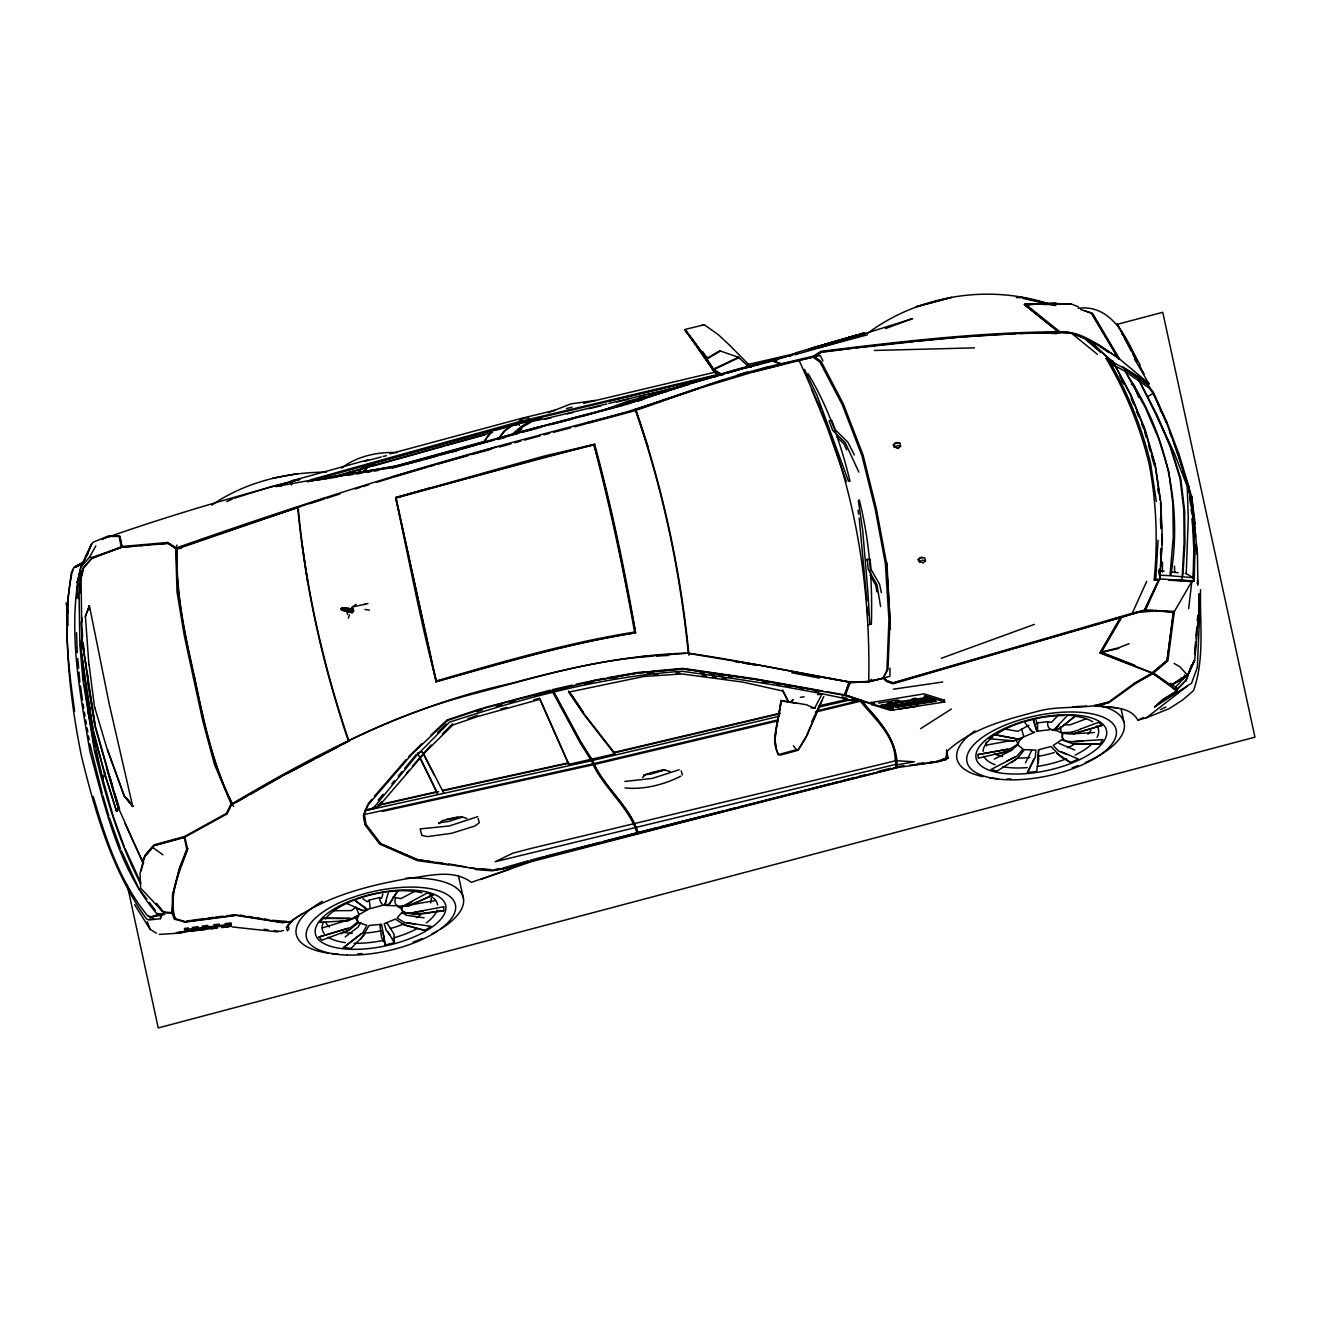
<?xml version="1.0" encoding="UTF-8"?>
<svg xmlns="http://www.w3.org/2000/svg" width="1321" height="1321" viewBox="0 0 1321 1321"><rect width="100%" height="100%" fill="white"/><g stroke="black" fill="none" stroke-linecap="round" stroke-linejoin="round"><path stroke-width="1.5" d="M777.854 720.853L594.219 764.512C604.077 788.125 630.48 806.371 637.581 832.643L896.001 767.749L895.704 759.426M225.082 923.594L230.729 923.049L230.96 925.922L213.853 926.731L184.725 931.107L184.478 929.984L188.358 929.39M230.96 925.922L230.729 923.049M890.007 668.112L889.925 676.269L868.723 681.933L862.745 682.247M890.404 629.341L886.903 562.895M172.869 902.226L172.754 912.233L175.264 918.987C167.998 895.539 179.755 871.117 187.747 849.238L187.78 848.396M172.869 902.226L172.027 913.224L164.597 912.794L151.089 916.741L148.447 916.097M1162.364 572.142L1162.497 562.168M184.296 837.431L154.441 845.572L144.237 856.999L140.092 873.049L140.571 888.026L162.417 911.391L164.547 912.15L172.258 912.613L172.49 894.845L179.227 868.706L186.773 849.502L184.296 837.431L226.733 814.099L231.836 803.895C319.269 752.045 410.848 705.051 510.93 683.502C568.691 667.6 627.624 654.919 687.696 653.02C741.874 661.045 795.44 672.422 849.32 682.082L844.813 694.714L843.508 695.226M1199.385 620.771L1197.272 620.143L1198.973 618.492L1198.956 593.773L1199.385 620.771L1197.354 667.32L1191.575 683.172L1154.587 706.966L1162.81 699.453L1176.78 690.916L1177.853 692.964L1176.697 690.256L1177.44 688.736L1186.192 680.1L1191.674 664.942M81.175 650.246L81.737 639.083L83.966 652.376M1189.016 487.432L1192.995 518.674L1194.646 550.279L1193.358 580.926L1194.234 581.174L1193.061 577.69L1169.118 575.642L1159.722 575.196L1159.706 578.912L1194.234 581.174L1194.845 550.428L1193.177 518.938L1188.95 487.201M79.904 593.129L79.623 583.667L83.735 567.848L92.189 558.172L122.044 546.465L167.635 542.485L177.179 549.387C175.643 593.162 185.32 636.012 194.831 678.449C203.847 721.084 212.598 764.248 232.314 803.482L231.489 804.439M1038.669 758.386L1036.605 771.447L1027.325 772.554L1033.963 758.815M1036.176 720.028L1037.068 724.073L1037.497 722.884L1047.9 721.662C1046.001 730.695 1055.76 732.577 1058.963 724.701M1038.372 762.795L1038.537 749.767L1051.004 746.547L1060.928 756.817L1070.654 762.531L1078.415 758.997L1060.829 751.682M1036.952 730.629L1033.418 719.318L1024.221 721.761L1032.312 731.851M1192.219 518.162L1193.837 549.784L1193.061 577.69L1186.241 573.628L1188.273 517.948L1187.199 486.293L1174.171 452.905L1146.38 394.5M184.725 931.107L184.527 928.465L188.441 927.953M1197.85 583.932L1197.14 582.924M832.511 783.188L897.108 767.534C898.164 740.784 878.894 719.714 861.556 701.352L844.499 694.664M423.562 910.846C417.799 911.705 398.315 917.335 402.608 905.512M1038.653 749.717L1037.563 761.061M1158.649 579.803L1154.191 579.952C1157.906 541.296 1156.535 502.294 1149.138 464.133L1149.039 463.688C1140.139 426.65 1125.509 391.28 1106.139 358.503L1112.513 360.798L1130.726 394.5L1144.993 429.242L1155.33 465.025L1160.812 502.129L1162.364 540.272L1159.706 579.473L1160.251 570.755M1154.191 579.952L1155.743 579.589L1158.055 540.272M1078.382 306.868L1071.248 303.979L1043.805 303.302L1025.162 305.184L1059.525 332.595L1070.786 333.321M1159.128 573.05L1159.376 569.004M1159.244 575.031L1159.491 570.969M1160.498 554.737L1160.862 548.661M1160.498 566.726L1161.605 548.545M1161.853 544.5L1161.853 534.46M157.694 913.405L161.69 915.057L160.402 918.706L148.992 920.01L146.499 918.921C112.136 871.001 95.475 813.224 81.588 756.603L81.473 756.124C71.483 707.148 65.786 657.379 67.09 607.346M1182.906 575.163L1184.92 543.393L1184.64 510.913L1180.842 479.16L1170.753 446.861L1157.13 415.273L1138.917 380.134M1197.751 585.253L1197.866 583.717M414.91 924.172L404.276 922.454L397.126 917.963L402.228 912.068L413.985 914.396L423.38 913.703L443.691 910.714L443.922 906.718L414.051 912.332M944.251 700.163L924.073 693.855L871.133 702.541L871.662 704.572L890.635 710.351L944.713 701.979L924.535 695.672M682.429 774.882L681.157 770.837M1194.911 654.522L1195.835 642.633M1196.149 638.654L1197.074 626.765M1197.536 620.804L1198.477 615.041L1198.973 618.492M1194.778 652.26L1195.604 641.989M1196.099 635.83L1196.76 627.624M1197.42 619.417L1197.767 615.322M1198.477 615.041L1194.745 660.45L1187.711 675.444L1171.281 685.582L1152.193 672.967L1134.491 683.188L1107.857 702.59C1086.126 709.691 1062.579 705.282 1040.321 710.615C1007.576 719.351 971.893 727.623 946.645 751.715L946.15 759.426L936.11 762.085L909.789 765.255M1170.026 575.213L1173.296 536.557L1172.833 503.565L1168.771 471.316L1158.88 439.266L1145.324 407.628L1125.145 371.218M1170.868 574.998C1182.543 505.563 1166.493 433.998 1127.573 375.461M1033.204 719.516C1036.391 729.654 1038.025 738.323 1037.497 722.884M1134.376 683.518L1153.613 673L1167.88 660.88L1174.336 611.606L1191.74 581.587L1169.019 580.15M689.512 653.598L759.558 665.19L848.429 681.719L848.858 682.891L868.491 681.52L882.989 678.482L886.886 670.226L888.95 619.681L885.351 563.44L875.245 509.328L862.052 456.059L842.352 404.903L820.06 362.251L813.009 357.099L753.597 371.861L699.47 388.225L636.194 409.378M160.402 918.706L160.65 915.585L156.439 913.29C118.163 867.93 105.284 807.858 90.043 751.93L89.944 751.517C80.763 697.356 69.732 641.643 77.179 586.706M174.768 918.442L184.412 921.364L184.313 922.223L236.277 915.403L282.281 922.702L291.759 921.612L291.743 920.77C326.32 896.166 368.427 885.318 409.708 878.25C429.754 875.757 453.664 868.871 471.3 882.362L531.702 861.556L838.785 781.619M392.882 897.141L395.639 897.586C391.677 909.921 406.34 907.032 412.102 901.583M777.739 719.928L592.914 763.868L363.787 814.677L365.438 810.103L373.001 808.601L416.61 755.529L449.503 722.158C524.982 697.67 602.558 676.55 682.032 671.266C735.747 678.614 789.446 686.54 842.451 698.066C848.28 700.956 854.786 699.75 861.044 700.196L817.716 710.632M1188.652 608.667L1191.856 581.273L1169.002 579.803L1190.617 580.646M67.057 605.332L71.334 572.604L73.101 570.309M1173.411 612.003L1174.237 611.408L1173.312 611.805L1167.021 660.764L1152.193 672.967L1176.78 690.916M1112.513 360.798L1130.561 395.062L1144.036 427.905M1155.132 610.451L1173.609 612.151L1167.137 660.236L1152.193 672.967M775.047 739.05L776.021 731.983M1083.22 741.114C1077.094 741.362 1057.725 744.384 1063.256 732.957M778.944 714.265L780.876 702.508M821.86 694.334L814.644 708.254L806.272 704.704L781.074 700.51C779.902 718.294 769.846 737.613 778.63 754.671M349.355 614.926L348.381 618.162M897.339 707.23L935.499 701.401L935.351 700.361L923.957 696.943M1191.658 582.346L1191.856 581.273M382.991 932.543L385.121 944.977L394.401 942.732L394.038 934.129L386.888 922.867M776.748 726.666L778.63 716.032M78.22 580.943L80.977 565.553L83.85 561.706L73.778 567.601M76.37 598.463L77.411 592.7M1062.48 738.439L1062.167 733.238L1070.373 734.014L1094.482 732.495M813.455 357.38L821.266 351.898C900.526 342.172 980.099 333.057 1060.053 332.496C1082.939 330.432 1100.509 349.355 1113.702 365.108M927.969 698.215L885.334 705.034L888.934 706.553L931.454 698.958M385.864 900.707C386.112 909.608 379.177 903.217 379.705 897.553L369.302 900.08L367.271 901.797L362.895 898.726M144.055 859.839L145.227 854.869L153.93 844.879L184.527 836.507L226.353 813.439L231.109 803.829L232.314 803.482M382.875 893.888L381.587 898.33L379.705 897.553M81.885 638.951L81.027 576.336L83.008 568.113L91.331 558.568L121.763 547.307L167.75 543.36L177.179 549.387M347.819 928.366L318.955 936.985L350.726 927.54L358.156 921.662L357.099 919.036L358.519 916.312L348.43 920.605L319.913 922.421L323.381 918.161L350.082 918.392M140.769 884.03C118.873 841.923 105.647 796.249 94.369 750.361L82.959 679.935L79.887 645.028L78.88 583.998L82.529 572.736M1152.193 673.231L1099.997 652.987L1120.472 617.584L1138.339 611.838M172.952 894.218L179.755 868.112L187.499 848.528L184.824 837.101L154.26 845.39M121.582 545.507L119.914 537.036L118.824 536.392L107.15 536.491L92.932 542.304C83.504 558.849 74.703 577.855 77.526 597.488L79.343 598.941M882.989 678.482L887.976 669.466L890.04 618.922L886.441 562.68L876.335 508.568L863.141 455.299L843.442 404.16L821.15 361.508L814.529 356.637L821.117 352.327L813.29 357.231M77.526 597.488L78.566 593.657M1167.12 422.703L1153.233 392.221L1148.197 385.154L1122.9 367.337L1149.006 383.85L1134.475 358.949M141.132 870.902L143.213 863.373L118.873 808.881L95.294 725.972L81.919 638.621L81.258 621.795M79.623 583.667L81.175 578.07M176.981 544.995L175.941 548.496M89.845 706.95L88.144 712.547L102.724 779.753L105.003 772.29M1159.706 578.912L1145.456 610.104L1131.684 613.951M1055.743 333.635L1059.789 331.753L1025.971 304.54L1043.722 303.599L1055.776 305.547M176.865 549.024L324.091 498.38M1194.432 660.483L1187.876 674.684L1170.637 685.384L1176.136 690.8L1186.192 680.1M1031.618 750.543L1025.525 762.828M580.778 415.933C645.11 399.867 706.983 375.313 771.662 360.468L779.208 363.358L779.902 365.141L753.597 371.861M80.961 571.25L77.064 582.544L81.341 571.052M84.874 559.955L91.314 544.235L87.037 555.728M1175.525 687.102L1183.566 678.664L1184.772 675.196M594.681 444.269L395.656 497.555L436.277 680.942C421.184 625.163 408.552 557.71 395.656 497.555L544.285 456.042L594.681 444.269C611.276 506.389 624.85 569.384 635.583 632.792C567.683 643.608 501.765 663.489 435.633 681.818M1183.566 678.664L1184.772 675.312M1185.796 681.306L1191.509 665.602M85.205 616.659L89.399 605.761L109.148 703.664L132.744 806.487L124.174 796.233L107.48 750.196L94.716 707.478M89.399 605.761L85.419 616.428L88.887 664.546M1091.773 313.969L1118.606 359.163L1119.415 358.767L1092.417 313.16L1080.528 309.444M360.782 922.487L358.024 927.127L345.177 936.903M365.438 810.103L367.453 805.414M779.753 365.24L780.298 363.985L771.662 360.468L744.681 367.667M448.645 864.859L417.403 860.632L379.754 844.119L364.926 824.766L363.457 815.784L368.278 804.737L411.772 754.324L447.505 720.424M806.85 734.922L821.811 700.906M720.44 374.553L715.569 373.265L708.172 362.037M1027.606 772.653L1035.301 757.148L1035.895 750.08L1024.518 749.651L1017.583 758.171L1011.457 762.646M883.039 678.053L884.112 677.31L886.853 680.695L893.062 682.792L1132.246 613.241L1146.661 581.455M819.912 705.645L806.471 736.623L798.231 750.229L780.744 755.051L778.086 754.324L775.675 747.967L774.568 739.38L781.074 700.51M1194.118 660.467L1187.876 674.684M823.792 696.53L811.854 721.497M1153.332 610.467L1144.3 610.583L1158.633 579.936L1157.708 579.259M1144.3 610.583L1158.963 579.721M1007.791 751.17L978.217 758.204L978.019 754.572L1010.433 748.776L1018.293 743.855L1019.135 740.883L1022.322 738.125L1013.719 740.883L988.95 738.703L994.796 734.575L1017.996 738.984M497.637 439.497L504.077 430.993L511.128 425.23L519.021 423.843L512.234 424.949L505.167 430.679L499.272 437.812M499.701 437.234L498.727 439.199L504.688 437.565M351.403 608.783L353.252 609.097L353.665 611.062L352.261 612.713L341.561 610.038L341.28 608.766L342.205 607.677L351.403 608.783L352.113 607.396M555.53 410.121L523.347 417.898L519.417 422.258L522.984 418.774M849.32 682.082L844.317 695.292L754.704 679.308L682.825 668.954L637.036 673.149L594.334 680.678L516.907 699.387M895.671 760.054L896.001 767.749M896.414 764.215L636.276 827.375C626.484 804.39 605.48 787.167 594.219 764.512M1173.609 612.151L1155.677 610.913L1138.405 612.383L892.897 683.188L886.705 681.009L883.964 677.904L868.591 681.619L850.344 682.148L845.192 695.688L872.091 703.548M81.225 566.659L89.547 557.132L95.839 545.887M389.497 903.828L397.836 890.767L389.447 903.845L385.418 905.38L396.416 905.81M475.345 869.466L492.32 870.82L508.734 867.864L545.259 856.916L656.636 827.805M484.972 441.197L486.623 438.357M1055.281 728.465L1067.517 715.305L1075.773 715.685L1059.277 728.796L1052.292 730.166L1057.361 730.744L1060.697 732.627L1072.074 732.329M1121.727 617.221L1101.384 652.145L1134.623 665.305M1152.655 672.917L1100.608 652.657L1121.248 617.039L1099.997 652.987M798.858 748.66L806.058 736.755M363.457 815.784L364.579 815.437L366.033 824.535L380.877 843.855L417.717 859.69L476.534 868.921L493.773 870.143L508.387 867.699L528.218 861.408M1015.998 745.721L1012.018 750.13L994.3 759.047M80.73 645.804L85.716 687.366L93.114 731.025L104.21 772.62L116.661 811.375L118.576 808.617L106.44 767.65M1066.707 754.291L1058.451 751.005L1053.233 745.49L1061.49 739.843L1072.487 743.624L1081.057 744.185L1100.013 743.888L1102.903 739.611L1073.89 741.411M364.844 934.261L351.155 948.313L343.328 947.586L360.815 933.964M367.667 464.629L519.995 422.423L518.476 423.909M81.737 639.083L80.713 646.415M781.14 364.86L779.902 365.141L779.984 364.051L813.422 356.142L820.902 351.353C899.75 341.594 978.894 332.314 1058.451 331.753L1059.525 332.595L1019.713 333.553M1181.024 678.119L1178.53 681.322L1184.854 676.699M1153.365 392.931L1166.327 422.703M288.094 925.03L288.969 929.043L287.251 930.826L286.442 927.375L291.743 920.77L301.749 914.149M360.914 939.082L369.137 925.476L381.554 924.287L385.385 945.06M357.099 474.206L362.037 468.228L373.348 464.133L373.546 465.009L367.618 467.601L363.077 472.522M368.08 803.845L371.895 799.255M374.421 796.216L406.191 759.542M391.809 783.865L394.385 780.744M398.265 776.088L402.145 771.431M404.721 768.327L416.346 754.341M378.202 800.08L383.123 794.218M406.455 773.247L408.982 770.226M412.779 765.701L431.141 745.011M323.315 918.409L352.245 918.491L367.915 909.624L362.581 910.466L346.284 903.25L354.523 899.898L366.528 908.699M1175.459 687.911L1177.44 688.736L1170.621 683.337L1171.859 684.542M146.037 854.968L153.087 846.761M487.432 436.954L491.825 431.884M381.719 801.55L378.318 805.414L438.655 791.741M1058.831 714.611L1051.4 722.389L1047.9 721.662M408.883 756.487L421.861 743.706M893.359 444.698L896.843 442.436L899.931 443.278L900.592 446.283L898.148 448.446L893.789 446.663L893.359 444.698L898.148 448.446M652.69 656.207C592.303 659.856 533.981 677.97 475.775 693.261C431.934 704.555 389.332 720.457 348.81 740.635L348.43 741.064C322.72 665.289 305.151 586.887 297.687 507.181M286.442 927.375L291.759 921.612M868.343 625.527L869.829 624.007L867.996 593.311L862.712 530.431L858.353 500.659L859.277 499.916C869.548 540.487 872.669 582.627 871.348 624.371L869.829 624.007M866.279 559.988L870.093 559.031L871.067 569.467L879.588 584.278L881.404 592.716M437.664 732.61L446.201 723.925M442.552 733.766L452.525 723.908M790.239 702.392L792.782 699.882M790.701 702.062L793.294 699.519M642.551 777.491L645.771 774.37L664.628 769.978L670.16 771.58M167.75 543.36L153.93 544.401M1085.879 338.87L1072.685 333.85L1076.219 334.824M430.679 735.384L447.175 719.912L481.604 708.436M439.133 823.644L442.386 820.572L461.343 816.642L466.841 818.409M919.944 562.234L918.656 561.276L919.647 557.743L924.799 557.875L925.46 560.88L923.032 563.06L918.227 559.311L921.728 557.049M372.638 807.676L378.566 806.52L425.676 751.732L452.773 725.014L477.756 716.494L539.86 699.304L568.657 764.413L614.645 753.911L614.215 751.88M1073.395 733.849L1102.028 725.378L1073.412 733.766M81.819 639.182L94.782 725.807L118.609 809.03M1075.575 715.8L1059.492 728.664M1187.133 686.26L1146.347 717.798L1137.893 720.16C1129.818 705.232 1108.484 708.056 1094.366 705.629L1117.632 707.924M517.172 432.413L521.778 428.516L517.436 432.182M514.348 433.701L521.58 427.575L532.462 421.25L540.157 419.83M1154.587 706.966L1162.447 700.328L1176.251 691.527M1059.425 304.325L1055.578 303.368L1024.353 304.375L1071.248 303.979L1025.971 304.276M507.561 428.978L511.805 425.527L518.575 424.437M772.125 361.112L772.372 360.171L799.37 352.988M680.942 776.071C664.397 784.608 643.707 789.925 624.982 787.91M343.576 947.735L362.895 932.626L366.875 925.294L358.569 922.636L349.256 930.067L340.851 933.683M172.258 912.613L171.152 913.026M824.535 344.566L856.52 335.121L846.86 338.209M946.414 749.932L948.148 757.973L946.216 759.459L936.061 762.085L896.612 767.683L545.556 856.999M1017.698 758.056L997.025 771.134L991.014 769.516L1017.021 756.041L1022.999 749.057L1017.847 744.994L1007.807 751.236L998.56 753.911M815.321 712.135L861.49 700.972C874.37 717.22 892.055 732.709 895.39 754.076M867.484 333.42C917.732 295.838 986.523 284.164 1046.43 303.153M356.175 604.308L352.344 607.049L365.818 604.027M149.785 917.831L160.551 914.215M715.503 370.177L713.439 370.574L706.322 358.85L707.792 357.826M1028.91 725.328L1017.764 731.306L1004.125 728.944M789.595 356.323L792.947 354.061L796.53 354.193M714.644 377.112L715.932 376.254M102.493 539.579L105.597 537.515M408.206 906.041L433.04 895.027L408.123 906.14L397.869 906.784L400.973 908.419L402.327 910.747M871.777 679.341L868.491 681.52L849.221 682.016L819.763 676.831M211.789 505.084C245.211 482.099 286.277 472.191 326.502 472.142M403.962 924.783L424.933 930.43L430.96 926.351L407.099 922.752M104.97 538.175C168.411 515.867 233.701 496.746 298.876 479.606M813.422 356.142L814.479 356.505M720.952 374.289L714.678 372.291L684.939 329.837L705.942 358.255L707.462 357.264M920.572 728.68L951.368 709.03M850.344 682.148L848.858 682.891M446.779 720.721L481.851 708.981M1170.637 685.384L1185.614 676.187M789.892 356.356L794.136 353.78M1147.817 396.548L1153.068 393.394L1153.035 392.337M702.128 325.016L704.192 324.817L685.12 329.408L706.636 358.437L719.978 350.659M363.902 604.572L367.981 603.499M1152.374 673.809L1135.251 683.733L1108.946 702.706L1095.059 706.339M414.91 891.262L400.89 898.61L395.639 897.586M349.289 740.569L281.637 776.17L232.281 804.472C212.565 764.876 203.55 721.464 194.517 678.482C184.874 635.731 175.33 592.551 176.733 548.446L297.027 507.479M235.832 802.441L246.499 796.414M250.049 794.4L282.017 776.302M692.452 339.695L706.57 359.163L720.49 351.072L738.472 357.264L747.818 365.95M83.206 562.961L75.264 567.353L83.372 563.307M281.637 776.17L346.185 742.237M287.367 773.495L314.084 759.426M317.651 757.56L339.035 746.315M342.601 744.433L349.735 740.685M1006.8 761.144L1014.561 757.148M161.69 915.057L150.825 917.088L147.985 916.246C119.699 881.834 105.614 838.538 93.18 796.381M994.68 734.823L1018.012 739.199L1034.805 732.23L1032.56 731.95L1029.571 729.142M403.599 905.843L427.211 893.013L432.908 895.11M706.636 358.437L713.868 369.583L739.05 357.628M713.208 369.203L738.472 357.264M1137.893 720.16L1143.507 717.534M1160.333 709.658L1165.931 707.032M1108.22 702.078L1094.366 705.629M1071.694 732.247L1080.149 729.44M396.564 497.934L544.483 457.016L593.971 444.913C611.26 505.018 623.429 570.722 635.583 632.792M348.397 919.928L322.142 928.003M373.348 464.133L367.42 466.693L361.756 472.868L358.651 473.76M349.305 929.984L321.862 940.222L319.071 937.2M226.733 501.534L232.347 499.107M689.248 335.418L707.098 360.484M477.723 816.642L449.305 825.972L420.128 828.928L421.894 835.483M679.159 769.73L652.376 778.399L624.899 781.454M1146.347 717.798L1169.25 708.617L1182.576 700.047L1193.49 690.668C1204.95 658.618 1199.699 623.017 1200.525 589.694M1129.141 643.641L1118.425 647.868L1100.476 652.244M548.215 412.746L571.101 403.846L595.408 400.412M1085.647 719.053L1069.845 724.915L1064.165 724.734M808.204 349.487L852.838 336.739L832.725 342.965M118.576 808.617L116.661 811.375M121.912 547.208L91.925 557.462L89.547 557.132M1080.033 729.209L1098.593 722.356L1101.962 725.427M885.516 328.549L912.596 318.592L866.097 333.222M598.908 411.805L629.06 400.824L667.072 391.363M941.262 658.287L1034.393 624.387M936.572 761.243L948.148 757.973L943.095 759.278M480.514 879.522L510.368 868.97M699.47 388.225L634.889 410.748L588.06 423.298M699.057 388.06L635.682 409.56C663.241 488.886 680.728 571.696 689.017 655.233M706.818 385.418L724.255 379.474M737.828 374.834L747.653 371.928M467.915 718.674L477.525 715.404M476.881 711.738L482.462 709.872M228.335 530.58L298.662 507.231M326.535 498.265L339.926 493.938M355.217 488.985L360.947 487.135M625.626 404.655L683.122 386.013M848.148 339.101L858.419 335.782L821.183 346.515M309.791 503.648L324.619 498.892M624.106 404.309L688.604 383.602L742.864 368.542M638.043 401.105L643.905 399.223M848.858 338.688L856.338 336.277L856.14 335.418L856.338 336.277M528.284 860.797L502.723 868.128M678.845 387.284L623.809 404.853L512.664 433.833L521.349 426.485L532.231 420.161L541.841 418.377L520.92 423.397M1008.732 740.982L985.615 745.259M234.213 498.298L271.201 486.623L298.629 479.787M799.733 353.45L864.925 334.378L864.677 332.892L847.009 338.407M462.251 817.171L448.579 821.447L438.522 822.818M665.338 769.582L651.649 773.875L643.608 774.965M362.895 486.541L368.708 484.774M376.468 482.396L391.99 477.657M1110.713 362.714L1112.662 362.119L1123.263 367.832L1148.197 385.154M1120.472 617.584L893.046 683.783L886.275 681.339L883.303 678.201M838.637 340.438L795.358 352.938L795.638 354.622L798.412 353.83M391.627 477.013L497.092 446.878M393.922 477.079L426.898 467.287M817.27 347.654L811.49 349.371L817.402 347.704M1132.246 613.241L1144.746 610.153M834.806 341.627L856.091 335.418M788.026 356.076L772.389 360.897M825.427 345.854L829.274 344.731M840.486 339.893L864.628 332.892L864.925 334.378M431.059 487.614L396.069 497.769L435.98 681.752C501.699 662.647 567.617 643.525 635.318 632.825L634.575 632.065C623.512 569.186 609.988 506.719 593.971 444.913M436.277 680.942C501.683 662.052 567.221 642.749 634.575 632.065M354.342 900.129L366.908 909.525L382.644 905.281M462.713 447.786L391.792 467.386M425.989 458.915L537.35 427.657M742.732 368.229C674.668 387.02 608.188 411.145 539.315 427.129M437.185 455.927L411.904 462.862M441.098 454.82L474.355 445.458M451.32 452.31L457.149 450.643M815.932 348.05L821.629 346.416M827.309 344.798L831.074 343.708M834.839 342.634L852.838 336.739M428.846 466.742L434.692 465.058M438.605 463.952L467.898 455.646M310.385 479.853L518.691 421.812L522.224 418.179L389.943 453.813M307.909 481.587L519.549 423.017M331.621 477.294L364.332 468.014M348.694 472.604L352.591 471.498M331.637 477.756L362.482 469.005M825.064 344.599L809.179 349.124L817.881 346.895M690.8 383.536L723.792 374.124M727.673 373.017L743.195 368.592M682.61 386.211L688.274 384.609M825.245 345.475L832.048 343.691M834.855 342.733L846.381 339.464M307.397 481.653L310.567 480.745M810.549 348.645L830.777 343.047M533.816 699.866L539.629 698.215L568.41 763.323L442.585 790.883M348.81 472.654L352.74 471.564M368.179 466.907L492.469 432.297M372.159 466.28L443.955 446.151M830.892 343.493L811.259 348.546M890.635 710.351L894.053 709.74M292.387 483.519L291.462 480.91L368.064 459.774M496.118 430.134L517.915 424.14M445.904 445.606L485.022 434.84M497.67 438.242L581.339 415.752M497.918 438.985L517.683 433.552M521.646 432.462L527.574 430.844M531.537 429.754L537.465 428.12M478.285 444.368L493.988 440.058M539.959 435.121C417.023 466.974 296.02 505.761 176.304 547.984L167.635 542.485M499.255 447.043L510.93 443.839M514.827 442.766L520.656 441.164M524.553 440.091L540.107 435.831M462.333 447.918L539.199 426.865M526.336 431.24L532.099 429.672M535.946 428.615L541.693 427.046M471.812 454.573L491.429 449.19M500.857 709.03L506.686 707.445M778.432 754.621L796.398 749.701L793.426 745.738M462.829 448.397L468.641 446.828M472.522 445.771L478.351 444.203M483.569 707.907L550.329 690.156M481.653 708.964L517.056 699.42M496.085 706.174L501.93 704.588M509.724 702.458L515.57 700.873M406.505 464.232L412.35 462.647M416.264 461.607L422.109 460.022M623.842 412.912L539.86 434.939M819.284 347.671L867.369 334.824M581.438 416.528L596.795 412.4M600.642 411.359L623.694 405.167M585.963 422.935C652.046 407.628 714.05 378.813 780.298 363.985M364.464 461.425L381.307 456.934M427.756 457.776L393.724 466.808L323.81 477.954L310.072 481.339M427.426 458.222L392.188 467.601L307.71 481.405M408.04 463.902L392.155 468.113M1116.889 324.438L1162.761 312.284L1254.95 737.168L158.239 1027.936L127.229 884.971M530.167 860.285L543.426 856.768M283.586 930.479L280.002 931.421L274.074 930.628M942.5 759.476L948.148 757.973M550.89 424.569L571.894 419.038M543.938 434.824L549.685 433.321M553.532 432.314L570.771 427.822M574.602 426.815L586.095 423.81M534.724 695.87L538.539 694.879M842.765 780.595L854.72 777.508M858.7 776.484L864.677 774.932M878.614 771.332L890.569 768.244M1114.627 618.674L1119.746 617.369M592.122 844.334L600.031 842.303M603.978 841.279L637.581 832.643M323.331 478.846L396.515 465.752L483.932 441.528L491.594 430.778L494.615 430.349M545.325 856.272L590.173 844.829M745.143 368.031L752.854 366.066M756.718 365.091L770.209 361.657M660.45 826.83L668.079 824.898M670.011 824.403L699.123 817.022M701.104 816.527L724.717 810.516M726.715 810.021L734.691 807.99M738.687 806.982L808.551 789.264M810.549 788.753L828.515 784.195M779.671 364.464L820.324 355.531L822.95 360.963M744.78 368.08L758.105 364.811M1118.689 648.446L1100.608 652.657M583.535 403.367L717.072 371.68M566.395 408.569L572.043 407.198M519.797 421.515L721.183 373.727M608.271 401.171L721.2 374.272M542.072 419.467L606.801 403.929M608.766 403.45L688.059 384.527M545.21 419.186L551.171 417.766M567.089 413.935L573.05 412.499M588.968 408.684L600.906 405.811M616.791 402.013L628.68 399.173M638.604 396.812L644.549 395.392M648.512 394.434L656.438 392.552M666.345 390.174L672.29 388.754M676.253 387.813L684.179 385.914M613.373 752.59L780.232 713.158M637.168 833.369L635.186 827.64L495.177 861.738L512.977 853.135L530.679 848.511L895.242 760.863C895.473 736.59 874.849 719.037 860.665 701.6M697.719 380.134L518.757 422.654L519.351 425.395M747.025 364.728L792.947 354.061M699.717 379.672L719.697 375.015M763.654 368.196L769.664 366.792M649.882 772.967L662.68 769.994M779.951 713.687L614.414 752.821L583.568 713.224L568.476 691.032M819.185 705.794L846.761 699.436M778.796 716.362L590.982 760.83L365.372 810.681M818.409 707.23L848.115 700.394L859.674 700.873M552.31 689.645L572.274 685.104M576.27 684.179L603.961 678.383M555.381 690.569L563.39 688.736M584.823 683.849L592.568 682.098M378.087 805.001L436.607 791.741M382.33 811.424L593.112 764.776C604.358 787.432 625.394 804.638 635.186 827.64M383.189 456.422L386.442 455.712M442.485 790.42L568.624 762.795M365.587 810.12L373.001 808.601M446.63 819.334L457.644 817.055M435.203 900.542L409.873 905.034M864.628 332.892L812.019 347.984M518.889 422.703L517.865 423.876M272.522 478.301L297.44 473.645M291.462 480.91L299.999 479.325M896.414 766.973L903.977 765.586M309.642 480.431L275.726 486.508L281.72 485.963M607.842 677.706L635.038 672.901M594.318 680.612L637.168 673.05L683.155 668.855L755.166 679.275L815.222 690.09M612.63 678.449L616.659 677.739M777.871 359.675L772.372 360.65L781.256 363.737M897.091 764.826L914.347 761.821L896.348 760.665M160.881 915.073L164.795 914.396M495.094 869.449L498.909 868.789M888.934 706.553L908.914 703.168M888.24 706.636L931.553 699.47L929.901 697.901M366.776 472.307L370.673 471.663M374.586 471.019L378.483 470.375M902.458 701.319L886.176 704.01L895.985 706.834M1037.497 731.157L1049.964 729.687M878.515 703.102L898.082 699.948M901.946 701.335L924.139 697.818L935.978 701.286L924.221 697.719M348.909 475.015L352.955 474.371M895.357 701.319L899.287 700.691M888.191 702.656L892.203 702.012M896.232 701.368L900.262 700.724M912.117 698.826L916.064 698.198M317.04 480.167L321.053 479.556M325.065 478.929L329.078 478.301M333.09 477.69L337.103 477.063M800.311 697.356L804.142 696.761M817.534 694.697L821.365 694.103M893.59 707.924L890.106 708.304L882.626 706.041M898.197 709.113L917.979 706.075M895.621 706.834L935.499 700.824M893.392 689.182L942.715 682.016M1016.262 297.687L1020.951 297.175L1052.986 304.672M205.812 929.406L176.287 932.709L215.719 928.102M186.36 921.1L203.814 918.673M207.711 918.128L213.523 917.335M172.027 913.224L174.422 919.218L184.61 921.843L236.542 915.024L282.595 922.388L292.073 921.315M942.765 702.244L944.713 701.979L944.267 700.014M286.723 921.431L272.44 920.291M192.338 927.441L198.183 926.682M202.08 926.17L207.942 925.41M184.775 929.604L230.977 924.188M823.148 352.08L851.698 348.48M855.76 347.968L914.165 341.627M917.732 763.571L923.808 762.844M929.885 762.101L933.93 761.623M215.439 917.104L223.051 916.18M226.849 915.717L234.478 914.793M150.148 919.3L153.88 918.855M339.233 921.629L348.331 920.555M221.862 927.392L228.021 926.665M211.624 928.729L217.684 928.019M221.73 927.54L229.804 926.599M1007.675 749.222L978.019 754.572M916.18 341.412L956.239 337.466M397.621 890.915L388.638 891.642L384.857 904.258M213.787 924.65L219.435 924.122M636.986 672.554L646.96 671.646M650.939 671.283L682.841 668.376L754.869 678.779L822.818 690.982M647.042 673.248L653.168 672.686M123.91 547.026L135.931 545.969M139.927 545.623L149.934 544.747M413.919 914.33L443.691 910.714M899.931 443.278L894.779 443.129L893.789 446.663L895.621 447.059M919.284 559.229L918.227 559.311L918.656 561.276L920.489 561.656M640.768 656.686L685.483 653.416M960.251 337.07L1015.733 333.652M653.912 674.701L657.908 674.437M675.956 673.264L679.952 673M159.197 934.409L181.951 932.989M1072.999 706.752L1086.605 706.041M1041.443 304.094L1055.578 303.368M656.653 656.025L668.558 655.447M1155.743 579.589L1159.954 579.457M874.452 350.461L974.386 347.869M177.146 548.545L181.208 548.43M1100.013 743.888L1072.388 743.558M1145.456 610.104L1174.237 611.408M848.247 699.932L861.044 700.196M108.107 536.128L119.782 536.045L122.044 546.465M1119.415 358.767L1098.412 344.748L1078.019 335.336M1013.57 740.817L1005.545 740.635M523.347 417.898L528.895 418.014M1050.922 333.404L1056.354 333.553M333.338 910.73L351.403 910.582L356.059 907.164L359.097 914.859M811.077 707.907L815.09 708.056M1019.63 297.72L1020.489 297.753M1018.772 296.895L1019.829 296.944M1059.789 331.753C1082.279 330.877 1100.591 346.763 1118.458 358.041L1148.725 383.404L1122.767 366.99M1158.434 570.771L1164.049 571.134M479.556 868.822L491.23 869.647M1185.218 573.562L1186.241 573.628M1078.233 308.288C1110.614 304.028 1126.631 336.872 1137.464 361.459M232.05 926.913L277.773 931.899M1171.215 571.96L1175.591 572.455M1174.782 572.356L1178.266 572.753M353.252 609.097L342.205 607.677L341.396 608.799L341.561 610.038L352.261 612.713M424.058 917.798L406.703 915.337L401.815 912.547M702.161 675.576L706.207 676.121M712.267 676.93L716.312 677.475M722.372 678.284L726.418 678.829M264.167 929.29L268.13 929.835M735.599 661.953L739.595 662.481M743.574 663.026L759.558 665.19M433.04 861.82L417.32 859.69L380.184 843.508L365.422 824.238L363.704 815.371M436.954 862.349L442.849 863.141M742.551 662.993L748.495 663.819M700.08 672.686L704.159 673.264M710.252 674.139L714.331 674.717M718.393 675.312L722.455 675.89M728.565 676.765L732.627 677.343M369.418 610.153L364.959 609.443M892.913 683.188L886.556 680.909L883.964 677.904M175.726 548.611L177.014 591.841L184.263 635.484L193.46 678.02L194.781 678.234M193.46 678.02L194.881 678.68M240.389 915.189L244.385 915.833M248.398 916.46L252.41 917.104M256.423 917.748L260.419 918.376M264.431 919.02L268.444 919.647M780.942 700.857L796.497 703.35M819.334 678.069L791.807 672.769M1070.654 762.531L1056.8 753.449M448.744 863.934L466.049 866.906M469.896 867.567L475.659 868.558M762.778 681.966L766.708 682.66M776.517 684.394L780.43 685.071M786.325 686.111L790.239 686.804M799.75 688.472L803.482 689.133M826.764 691.692L844.548 694.879L859.905 700.13M353.665 611.062L341.28 608.766M750.46 664.215L754.39 665.041M814.743 691.18L818.673 691.989M921.909 560.087L925.46 560.88M897.042 445.474L900.592 446.283M421.977 835.384L427.344 836.622L451.452 833.336L474.9 826.005L479.325 822.735L478.086 818.409M424.933 930.43L404.342 924.931L395.359 919.119L384.196 923.66L386.194 930.248L390.157 935.318M1022.487 298.216L1042.484 302.938M396.944 452.657C378.301 451.567 356.72 456.24 341.809 467.964L341.941 467.007M1056.106 303.45L1059.954 304.424M861.556 701.352L890.618 708.931L883.204 706.785M888.009 703.515L897.141 706.256L935.318 700.51L935.499 701.401M862.828 700.857L844.813 694.714M871.133 702.541L874.733 703.647M164.844 911.952L162.945 911.341L156.538 903.498M842.187 696.877L847.091 698.462M357.132 908.65L362.367 910.4M1084.508 310.732L1091.922 313.605L1118.458 358.041M1100.327 652.557L1133.831 665.206M1100.756 652.706L1134.194 665.619M1074.832 749.981L1058.897 743.327M84.395 563.225L83.074 562.663L74.802 566.742L72.721 569.401C62.434 615.999 67.833 664.248 74.653 710.995M1097.52 344.93L1085.433 339.282L1100.723 352.509M722.851 374.9L713.868 369.583M1106.139 358.503L1111.209 361.145M1174.072 663.406L1179.917 666.808L1187.711 675.444M156.456 933.237L150.066 929.29L134.643 904.637M713.423 369.797L718.855 373.43M1099.138 346.019L1108.864 352.591M1131.337 384.147L1135.036 386.706M1153.613 673L1171.281 685.582M704.886 325.148L718.69 334.989L729.902 345.508M152.526 847.322L162.863 854.786M798.231 750.229L797.075 749.387L797.818 750.345M1024.898 304.953L1059.525 332.595M1058.451 331.753L1024.353 304.375M1071.48 333.189L1097.371 354.309M1086.688 339.282L1112.1 361.294L1114.197 365.422L1124.749 371.135L1149.435 388.258L1153.068 393.394L1165.865 420.937L1178.547 455.085M1108.137 358.932L1113.603 365.801M387.664 931.404L394.401 942.732M1121.562 333.734L1124.402 336.327M751.236 367.089L730.381 346.019M837.184 437.268L843.937 443.839L846.645 449.817M233.701 806.355L231.588 804.109L226.618 814.314L226.353 813.439M132.876 806.173L124.389 796.018L107.645 749.998M614.645 753.911L583.799 714.331L568.707 692.121L644.12 676.435L682.197 673.974L742.815 682.098L782.759 691.015L788.125 701.484M156.175 903.531L162.417 911.391M146.879 899.188L138.474 888.125L121.449 850.757M149.29 902.342L155.3 910.252M686.771 332.231L685.781 331.043L689.579 335.798M126.684 798.247L132.744 806.487L126.618 798.132M706.57 359.163L712.746 369.269M702.739 351.683L707.412 358.437M697.752 347.621L714 371.168M570.556 693.657L583.354 712.3M571.498 694.846L580.134 707.544M593.41 763.422L591.015 758.155M594.021 763.621L591.874 759.641M592.914 763.868L590.388 758.089M1148.378 382.826L1149.006 383.85M591.825 759.393L581.075 742.237L553.367 691.032M591.214 759.195L580.48 742.055L552.805 690.949M590.718 759.641L579.969 742.485L552.277 691.296M870.093 575.362L875.773 585.253L876.847 591.808M808.105 373.694C828.036 406.802 840.932 443.773 850.047 481.207L848.495 481.174L817.055 395.474L804.539 369.418M355.019 917.038L357.595 921.579M1140.106 364.926L1117.137 323.942L1137.216 361.508M1122.19 380.811L1124.072 384.295M1142.005 370.458L1143.903 374.041L1139.329 365.042M1107.725 358.288C1127.077 391.049 1141.691 426.386 1150.591 463.407L1156.321 501.435M787.894 700.394L782.527 689.925M443.575 792.716L423.017 752.739M1124.402 337.763L1131.304 351.204M1132.708 353.747L1136.39 360.848M1021.562 728.664L1023.709 736.639M434.394 775.328L422.291 751.831L417.568 752.904L437.598 794.02M1139.462 381.422L1156.123 414.018L1169.911 446.003L1180.082 478.615L1183.88 510.418L1184.095 542.848L1181.998 579.638M854.357 455.002L847.884 442.221L835.4 429.952L831.735 420.408L829.076 420.887L832.725 430.431L845.209 442.7L858.865 472.158M437.4 793.128L420.871 759.278M811.474 389.134L826.913 426.766L846.431 481.62M383.651 941.856L381.472 937.183L379.854 924.568M1119.68 375.61L1122.966 382.743M125.066 823.726L143.262 863.158M125.28 849.04L140.72 882.494M795.358 352.938L795.688 354.606M141.974 858.997L143.692 862.729M1015.618 738.901L1017.764 743.723M798.792 359.642L821.018 409.708M1160.284 410.55L1160.829 411.822M1169.448 431.851L1171.81 437.317M231.109 803.829L214.464 764.43L202.84 721.15L193.56 678.466M1131.222 398.43L1133.484 403.912M1136.489 411.227L1138.735 416.709M1141.74 424.024L1144.003 429.507M1133.55 384.295L1138.735 397.439M1166.839 422.175L1179.323 455.101M147.325 921.728L150.066 929.29M124.422 847.174L113.177 816.196L99.24 766.246M1172.586 439.133L1191.707 496.531L1197.453 553.763L1197.85 582.379M109.395 817.864L120.591 848.891M945.968 758.766L945.737 757.329M821.844 411.574C856.371 497.175 870.655 589.86 868.723 681.933M636.276 827.375L638.258 833.105M290.372 481.224L291.693 485.038M635.797 409.923L648.297 447.571M635.137 409.378C662.531 488.225 680.001 570.474 688.324 653.482M369.302 900.08L370.177 908.303M116.463 811.144L104.524 772.702L93.329 730.662M94.65 708.089L89.052 664.347M348.81 740.635C323.051 664.892 305.382 586.491 298.067 506.769M1183.071 470.507L1191.691 501.006M109.808 776.913L112.632 786.16M114.894 793.558L119.534 808.766M1179.092 454.639L1189.148 487.548M1188.355 487.581L1188.933 491.841M1179.125 457L1187.777 485.682M102.79 795.391L108.834 815.998M1191.641 496.316L1195.257 524.701M1144.779 429.721L1155.082 465.421L1160.267 500.477M1144.564 431.488L1146.281 437.416M1148.56 445.309L1150.277 451.237M1151.417 455.2L1154.356 465.52M95.079 750.51L98.2 762.333M102.245 793.508L89.828 743.789M871.166 702.392L871.662 704.572M95.211 726.088L87.797 682.412M458.503 875.955L463.522 898.808M568.212 762.382L568.657 764.413M349.999 610.451L350.428 612.416M346.812 610.913L347.605 614.529M66.05 603.053L68.23 613.126M1121.248 709.377L1123.973 722.174M119.22 536.739L121.202 546.679M94.303 746.167L85.733 694.417M84.395 712.085L85.072 716.048M85.749 720.011L86.426 723.974M87.12 727.937L87.797 731.9M88.474 735.863L89.151 739.826M92.998 728.697L81.621 654.093M880.595 606.554L876.962 584.741L868.244 569.401L867.27 558.965M1157.807 488.803L1158.368 492.683M307.611 581.653L301.634 541.115M858.039 510.121L858.617 514.1M859.195 518.063L866.873 600.972M84.561 686.359L85.155 690.388M80.465 685.913L82.529 700.047M83.124 704.093L83.718 708.122M775.047 739.826L776.021 746.943M83.19 642.815L83.999 648.875M85.865 662.795L86.393 666.725M87.186 672.637L87.714 676.567M1189.676 497.654L1190.419 503.466M1191.162 509.262L1191.658 513.142M1192.203 505.018L1192.962 511.029M1193.474 515.041L1194.481 523.066M77.278 652.673L76.535 632.693M77.79 658.519L78.666 668.244M79.012 672.141L79.887 681.884M1060.565 726.979L1061.027 732.247M80.598 645.259L81.291 653.053M81.803 658.882L82.48 666.676M83.173 674.453L83.685 680.298M1194.894 527.013L1195.637 536.689M1196.232 544.45L1196.975 554.126M867.237 607.115L867.732 615.305M1192.401 518.955L1192.913 528.796M1193.738 544.549L1194.052 550.461M1197.487 579.754L1197.668 583.684M1160.548 502.409L1161.621 528.45M1160.465 518.459L1160.862 528.499M1174.468 566.148L1174.699 572.076M82.265 629.39L82.562 636.887M67.767 603.284L68.015 625.543M81.935 617.799L81.968 621.894M405.795 878.25A85.518 34.214 -12.4 0 1 440.851 928.927M437.383 931.008A85.518 34.214 -12.4 0 1 431.802 934.03M422.423 938.422A85.518 34.214 -12.4 0 1 413.06 942.121M361.954 953.531A85.518 34.214 -12.4 0 1 357.875 953.861M338.011 954.059A85.518 34.214 -12.4 0 1 331.802 953.564M327.856 953.052A85.518 34.214 -12.4 0 1 322.241 901.335M1100.674 705.843A85.518 34.346 -12.1 0 1 1085.301 762.597M1077.953 765.635A85.518 34.346 -12.1 0 1 1072.19 767.749M1010.846 778.977A85.518 34.346 -12.1 0 1 1007.031 779.01M998.362 778.713A85.518 34.346 -12.1 0 1 990.156 777.92M982.741 776.616A85.518 34.346 -12.1 0 1 970.605 734.096M971.959 733.023A85.518 34.346 -12.1 0 1 974.881 730.893M437.086 910.152A58.95 23.613 -12.4 0 1 426.336 922.867M417.122 928.63A58.95 23.613 -12.4 0 1 393.311 937.976M383.338 940.403A58.95 23.613 -12.4 0 1 354.011 943.244M345.425 942.616A58.95 23.613 -12.4 0 1 328.269 937.233M324.19 933.567A58.95 23.613 -12.4 0 1 323.513 922.025M325.412 918.937A58.95 23.613 -12.4 0 1 348.1 902.705M356.967 899.089A58.95 23.613 -12.4 0 1 386.591 891.857M396.465 890.899A58.95 23.613 -12.4 0 1 421.944 892.781M429.969 895.803A58.95 23.613 -12.4 0 1 437.631 905.017M431.158 898.23A54.144 21.681 -12.4 0 1 430.663 902.937M420.821 914.627A54.144 21.681 -12.4 0 1 416.346 917.649M403.929 923.891A54.144 21.681 -12.4 0 1 390.471 928.514M381.29 930.76A54.144 21.681 -12.4 0 1 363.969 933.154M352.344 933.287A54.144 21.681 -12.4 0 1 342.882 932.213M329.457 926.946A54.144 21.681 -12.4 0 1 325.643 922.075M1092.384 743.492A58.95 23.662 -12.1 0 1 1075.178 755.034M1066.575 758.749A58.95 23.662 -12.1 0 1 1037.233 766.461M1027.259 767.617A58.95 23.662 -12.1 0 1 1002.573 766.692M995.142 764.727A58.95 23.662 -12.1 0 1 983.914 756.273M982.989 751.434A58.95 23.662 -12.1 0 1 992.632 737.035M997.206 733.716A58.95 23.662 -12.1 0 1 1022.553 722.158M1034.343 718.971A58.95 23.662 -12.1 0 1 1063.95 715.536M1075.591 716.296A58.95 23.662 -12.1 0 1 1092.632 721.794M1096.859 725.774A58.95 23.662 -12.1 0 1 1097.057 737.382M1090.865 730.018A54.144 21.73 -12.1 0 1 1087.91 734.195M1076.054 743.393A54.144 21.73 -12.1 0 1 1067.401 747.752M1054.274 752.557A54.144 21.73 -12.1 0 1 1037.761 756.405M1029.835 757.478A54.144 21.73 -12.1 0 1 1017.979 758.089M1002.573 756.586A54.144 21.73 -12.1 0 1 994.663 754.027M986.424 745.87A54.144 21.73 -12.1 0 1 986.209 742.055M89.217 605.86L88.821 609.658L89.217 605.86M343.675 609.163L342.75 610.252L341.396 608.799L343.394 607.891L343.675 609.163M951.401 297.473L916.246 306.753L951.318 297.456M883.435 704.621L881.057 705.232L890.833 708.172L893.657 707.709L883.435 704.621M1055.479 304.127L1043.408 304.441L1055.479 304.127M373.331 808.98L372.324 808.122L373.331 808.98M347.291 955.05A76.288 30.515 -12.4 0 0 455.547 905.612A76.288 30.515 -12.4 0 0 339.827 902.606A76.288 30.515 -12.4 0 0 347.291 955.05M351.303 949.304A66.661 26.701 -12.3 0 0 445.804 906.09A66.661 26.701 -12.3 0 0 344.55 903.448A66.661 26.701 -12.3 0 0 351.303 949.304M989.941 777.722A76.288 30.614 -12.1 0 0 1114.363 740.222A76.288 30.614 -12.1 0 0 1020.572 719.714A76.288 30.614 -12.1 0 0 989.941 777.722M996.216 772.207A66.661 26.75 -12.1 0 0 1104.901 739.446A66.661 26.75 -12.1 0 0 1022.85 721.547A66.661 26.75 -12.1 0 0 996.216 772.207"/></g></svg>
